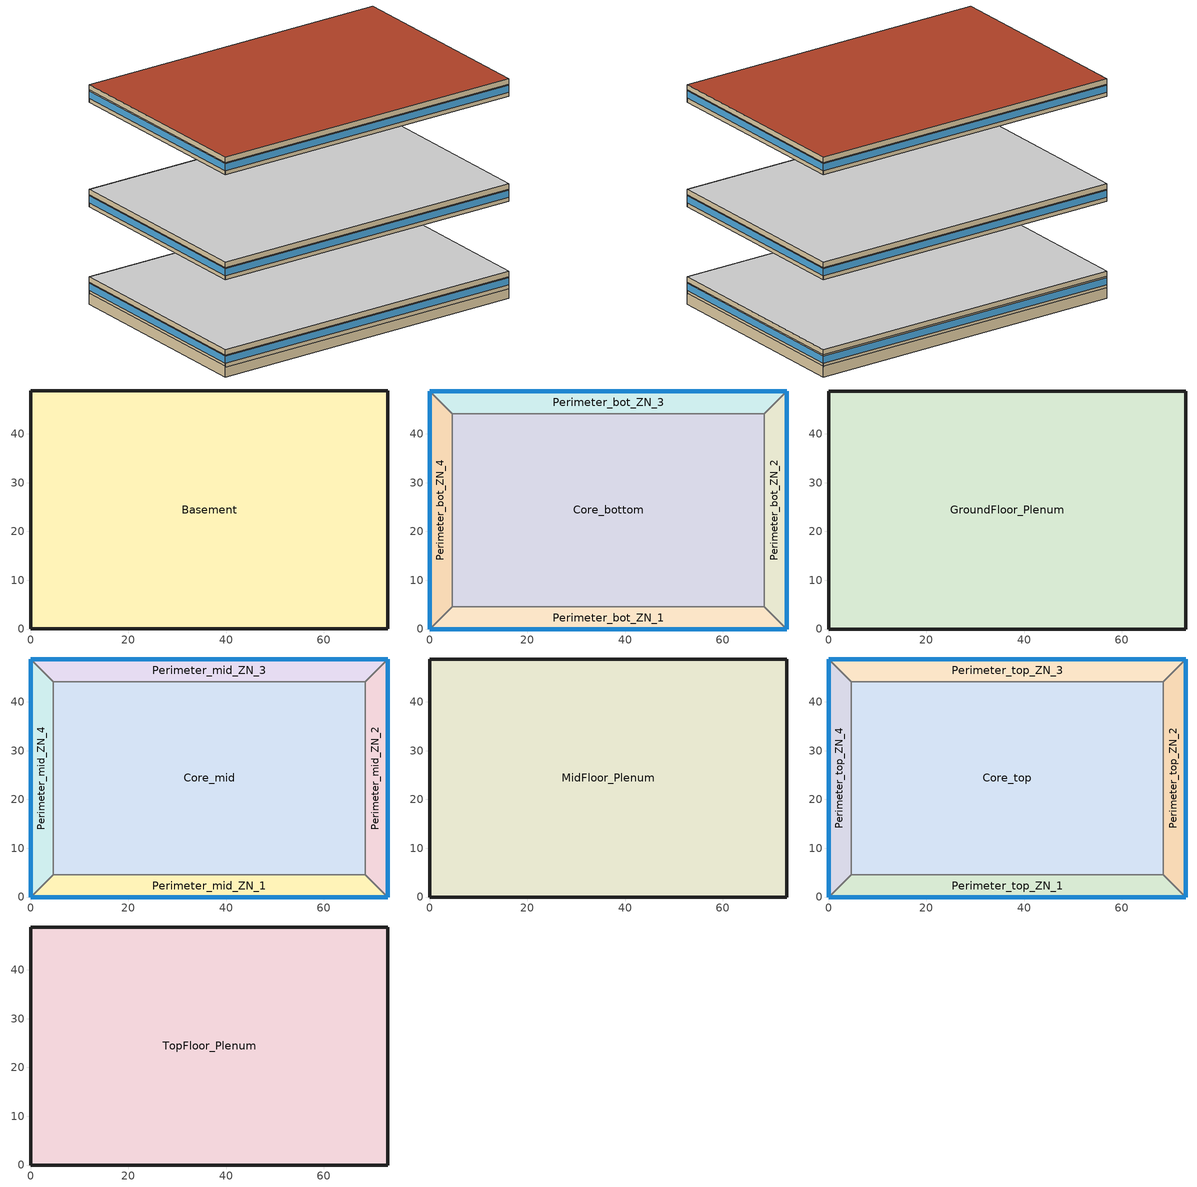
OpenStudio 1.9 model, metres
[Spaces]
Basement
 floor ground: 73.11,48.78 73.11,0.04 0,0.04 0,48.78 z-2.24
 wall ground: 0,0.04 73.11,0.04 73.11,48.78 0,48.78 0,0.04 z-2.24:0.2
Perimeter_bot_ZN_3
 floor to Basement: 73.11,48.74 68.53,44.16 4.57,44.16 0,48.74 z0
 wall outside: 73.11,48.74 0,48.74 z0:2.74
 wall to Perimeter_bot_ZN_4: 0,48.74 4.57,44.16 z0:2.74
 wall to Core_bottom: 4.57,44.16 68.53,44.16 z0:2.74
 wall to Perimeter_bot_ZN_2: 68.53,44.16 73.11,48.74 z0:2.74
 window: 73.11,48.74 0,48.74 z0.91:2.5
Perimeter_bot_ZN_2
 floor to Basement: 73.11,48.74 73.11,0 68.53,4.57 68.53,44.16 z0
 wall outside: 73.11,0 73.11,48.74 z0:2.74
 wall to Perimeter_bot_ZN_1: 68.53,4.57 73.11,0 z0:2.74
 wall to Core_bottom: 68.53,44.16 68.53,4.57 z0:2.74
 window: 73.11,0 73.11,48.74 z0.91:2.5
Perimeter_bot_ZN_4
 floor to Basement: 0,48.74 4.57,44.16 4.57,4.57 0,0 z0
 wall outside: 0,48.74 0,0 z0:2.74
 wall to Perimeter_bot_ZN_1: 0,0 4.57,4.57 z0:2.74
 wall to Core_bottom: 4.57,4.57 4.57,44.16 z0:2.74
 window: 0,48.74 0,0 z0.91:2.5
Core_bottom
 floor to Basement: 68.53,44.16 68.53,4.57 4.57,4.57 4.57,44.16 z0
 wall to Perimeter_bot_ZN_1: 4.57,4.57 68.53,4.57 z0:2.74
Perimeter_bot_ZN_1
 floor to Basement: 68.53,4.57 73.11,0 0,0 4.57,4.57 z0
 wall outside: 0,0 73.11,0 z0:2.74
 window: 0,0 73.11,0 z0.91:2.5
GroundFloor_Plenum
 floor to Perimeter_bot_ZN_1: 68.53,4.57 73.11,0 0,0 4.57,4.57 z2.74
 floor to Perimeter_bot_ZN_3: 73.11,48.74 68.53,44.16 4.57,44.16 0,48.74 z2.74
 floor to Core_bottom: 68.53,44.16 68.53,4.57 4.57,4.57 4.57,44.16 z2.74
 floor to Perimeter_bot_ZN_2: 73.11,48.74 73.11,0 68.53,4.57 68.53,44.16 z2.74
 floor to Perimeter_bot_ZN_4: 0,48.74 4.57,44.16 4.57,4.57 0,0 z2.74
 wall outside: 73.11,0 73.11,48.74 0,48.74 0,0 73.11,0 z2.74:3.96
 ceiling adiabatic: 73.11,0 73.11,48.74 0,48.74 0,0 z3.96
Core_mid
 floor adiabatic: 68.53,44.16 68.53,4.57 4.57,4.57 4.57,44.16 z19.82
 wall to Perimeter_mid_ZN_3: 68.53,44.16 4.57,44.16 z19.82:22.56
 wall to Perimeter_mid_ZN_1: 4.57,4.57 68.53,4.57 z19.82:22.56
 wall to Perimeter_mid_ZN_2: 68.53,4.57 68.53,44.16 z19.82:22.56
 wall to Perimeter_mid_ZN_4: 4.57,44.16 4.57,4.57 z19.82:22.56
Perimeter_mid_ZN_2
 floor adiabatic: 73.11,48.74 73.11,0 68.53,4.57 68.53,44.16 z19.82
 wall outside: 73.11,0 73.11,48.74 z19.82:22.56
 wall to Perimeter_mid_ZN_3: 73.11,48.74 68.53,44.16 z19.82:22.56
 wall to Perimeter_mid_ZN_1: 68.53,4.57 73.11,0 z19.82:22.56
 window: 73.11,0 73.11,48.74 z20.73:22.32
Perimeter_mid_ZN_3
 floor adiabatic: 73.11,48.74 68.53,44.16 4.57,44.16 0,48.74 z19.82
 wall outside: 73.11,48.74 0,48.74 z19.82:22.56
 wall to Perimeter_mid_ZN_4: 0,48.74 4.57,44.16 z19.82:22.56
 window: 73.11,48.74 0,48.74 z20.73:22.32
Perimeter_mid_ZN_1
 floor adiabatic: 68.53,4.57 73.11,0 0,0 4.57,4.57 z19.82
 wall outside: 0,0 73.11,0 z19.82:22.56
 wall to Perimeter_mid_ZN_4: 4.57,4.57 0,0 z19.82:22.56
 window: 0,0 73.11,0 z20.73:22.32
Perimeter_mid_ZN_4
 floor adiabatic: 0,48.74 4.57,44.16 4.57,4.57 0,0 z19.82
 wall outside: 0,48.74 0,0 z19.82:22.56
 window: 0,48.74 0,0 z20.73:22.32
MidFloor_Plenum
 floor to Perimeter_mid_ZN_1: 68.53,4.57 73.11,0 0,0 4.57,4.57 z22.56
 floor to Perimeter_mid_ZN_3: 73.11,48.74 68.53,44.16 4.57,44.16 0,48.74 z22.56
 floor to Perimeter_mid_ZN_2: 73.11,48.74 73.11,0 68.53,4.57 68.53,44.16 z22.56
 floor to Core_mid: 68.53,44.16 68.53,4.57 4.57,4.57 4.57,44.16 z22.56
 floor to Perimeter_mid_ZN_4: 0,48.74 4.57,44.16 4.57,4.57 0,0 z22.56
 wall outside: 0,48.74 0,0 73.11,0 73.11,48.74 0,48.74 z22.56:23.78
 ceiling adiabatic: 73.11,0 73.11,48.74 0,48.74 0,0 z23.78
Perimeter_top_ZN_2
 floor adiabatic: 73.11,48.74 73.11,0 68.53,4.57 68.53,44.16 z43.6
 wall outside: 73.11,0 73.11,48.74 z43.6:46.34
 wall to Perimeter_top_ZN_3: 73.11,48.74 68.53,44.16 z43.6:46.34
 wall to Core_top: 68.53,44.16 68.53,4.57 z43.6:46.34
 wall to Perimeter_top_ZN_1: 68.53,4.57 73.11,0 z43.6:46.34
 window: 73.11,0 73.11,48.74 z44.51:46.1
Perimeter_top_ZN_4
 floor adiabatic: 0,48.74 4.57,44.16 4.57,4.57 0,0 z43.6
 wall outside: 0,48.74 0,0 z43.6:46.34
 wall to Core_top: 4.57,4.57 4.57,44.16 z43.6:46.34
 wall to Perimeter_top_ZN_1: 0,0 4.57,4.57 z43.6:46.34
 wall to Perimeter_top_ZN_3: 4.57,44.16 0,48.74 z43.6:46.34
 window: 0,48.74 0,0 z44.51:46.1
Perimeter_top_ZN_3
 floor adiabatic: 73.11,48.74 68.53,44.16 4.57,44.16 0,48.74 z43.6
 wall outside: 73.11,48.74 0,48.74 z43.6:46.34
 wall to Core_top: 4.57,44.16 68.53,44.16 z43.6:46.34
 window: 73.11,48.74 0,48.74 z44.51:46.1
Perimeter_top_ZN_1
 floor adiabatic: 68.53,4.57 73.11,0 0,0 4.57,4.57 z43.6
 wall outside: 0,0 73.11,0 z43.6:46.34
 wall to Core_top: 68.53,4.57 4.57,4.57 z43.6:46.34
 window: 0,0 73.11,0 z44.51:46.1
Core_top
 floor adiabatic: 68.53,44.16 68.53,4.57 4.57,4.57 4.57,44.16 z43.6
TopFloor_Plenum
 floor to Core_top: 68.53,44.16 68.53,4.57 4.57,4.57 4.57,44.16 z46.34
 floor to Perimeter_top_ZN_3: 73.11,48.74 68.53,44.16 4.57,44.16 0,48.74 z46.34
 floor to Perimeter_top_ZN_2: 73.11,48.74 73.11,0 68.53,4.57 68.53,44.16 z46.34
 floor to Perimeter_top_ZN_1: 68.53,4.57 73.11,0 0,0 4.57,4.57 z46.34
 floor to Perimeter_top_ZN_4: 0,48.74 4.57,44.16 4.57,4.57 0,0 z46.34
 wall outside: 73.11,0 73.11,48.74 0,48.74 0,0 73.11,0 z46.34:47.56
 roof outside: 73.11,0 73.11,48.74 0,48.74 0,0 z47.56
[Site]
USA TX-HOUSTON: Latitude {deg}=29.97; Longitude {deg}=-95.37; Time Zone {hr}=-6; Elevation {m}=33; Terrain=City
[Building]
Ref Bldg Large Office Post1980_v1.3_5.0: North Axis {deg}=0
[ClimateZones]
Climate Zone Institution Name 1=ASHRAE; Climate Zone Document Name 1=ANSI/ASHRAE Standard 169; Climate Zone Document Year 1=2006; Climate Zone Institution Name 2=CEC; Climate Zone Document Name 2=California Climate Zone Descriptions; Climate Zone Document Year 2=1995
[Space]
Name | Part of Total Floor Area
Perimeter_bot_ZN_2; Perimeter_mid_ZN_3; Perimeter_top_ZN_2; Core_mid; Perimeter_bot_ZN_1; Perimeter_bot_ZN_3; Core_bottom; Perimeter_top_ZN_4; Perimeter_bot_ZN_4; Perimeter_mid_ZN_2; Core_top; Basement; Perimeter_top_ZN_3; Perimeter_top_ZN_1; Perimeter_mid_ZN_1; Perimeter_mid_ZN_4 | Yes
GroundFloor_Plenum; TopFloor_Plenum; MidFloor_Plenum | No
